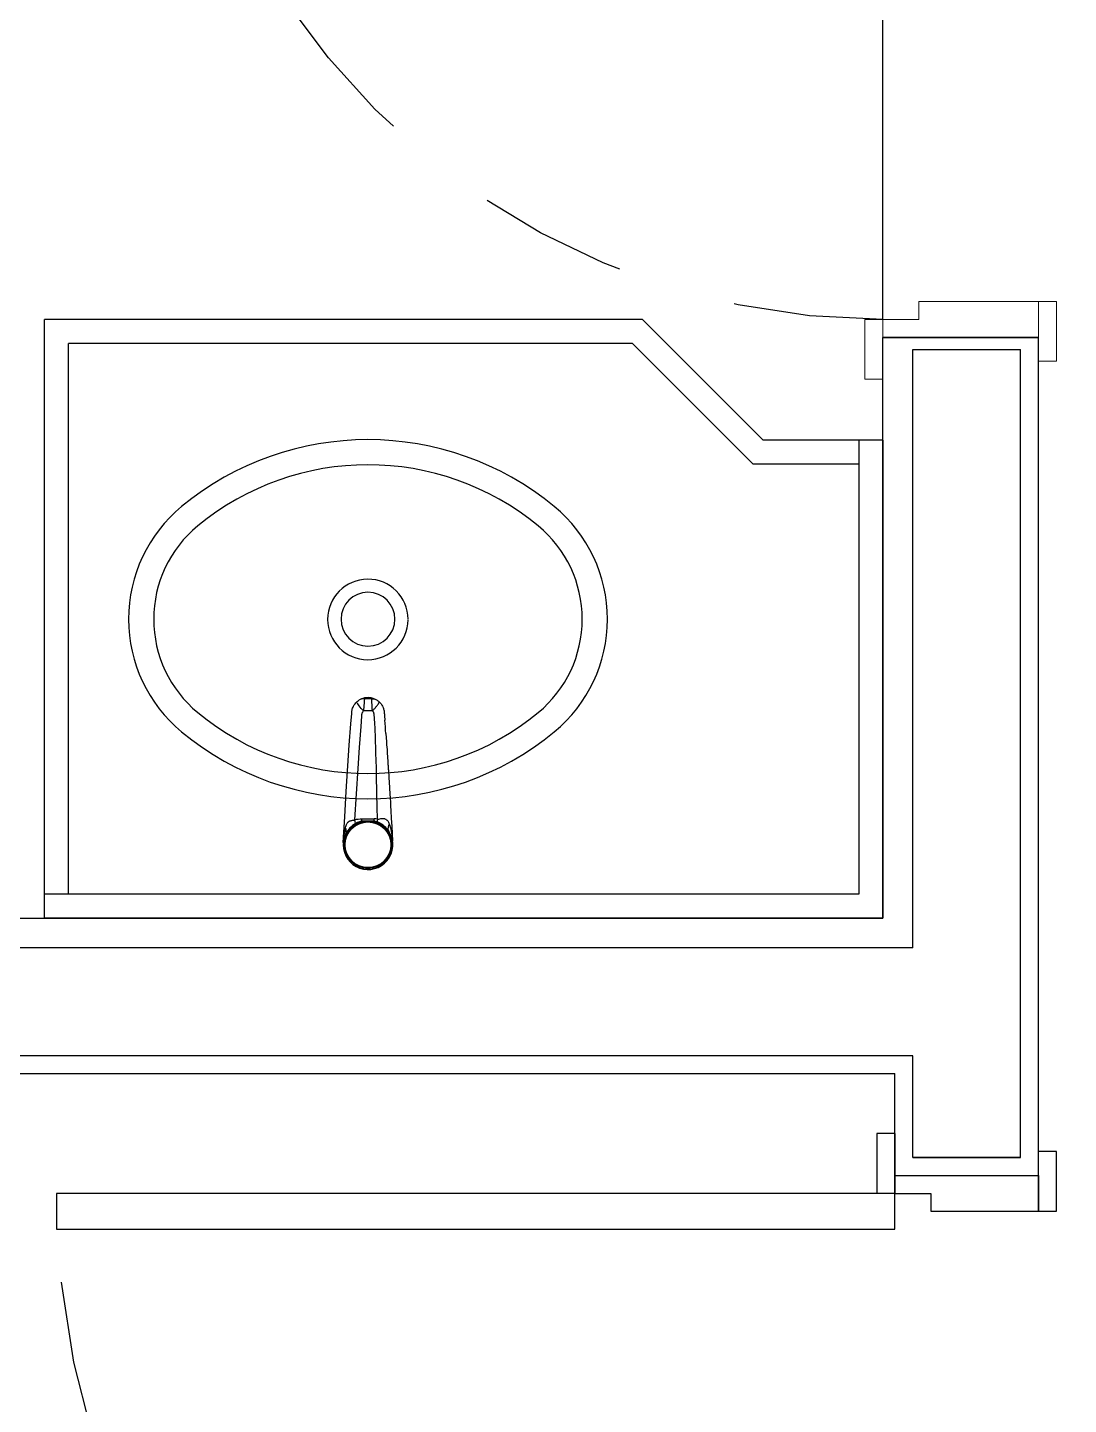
# Model space of a CAD drawing. Header units: millimetres. Extents: x 188.6 to 263.2, y 40.1 to 120.1.
# Drawn here: x 210.579 to 211.448, y 64.008 to 65.158 of the extents above; entities that cross this region are included whole.
import ezdxf

# ---------------------------------------------------------------- set-up
doc = ezdxf.new("R2010")
doc.units = ezdxf.units.MM
doc.linetypes.add('XREF-TIPO$0$HIDDEN2', pattern=[0.1875, 0.125, -0.0625])
doc.layers.add('ARQ', color=8, linetype='Continuous')

# ---------------------------------------------------------------- blocks, each defined once
blk = doc.blocks.new('XREF-TIPO$0$A$C281A5909')
at = {"color": 0}
for p, q in [((0.05, 0.755), (0.08, 0.755)), ((0.05, 0.155), (0.05, 0.755)), ((0.08, 0.755), (0.05, 0.755)), ((0.05, 0.755), (0.05, 0.155)), ((0.08, 0.755), (0.08, 0.155)), ((0.08, 0.155), (0.08, 0.755)), ((0.035, 0.015), (0.035, 0.155)), ((0.08, 0.155), (0.05, 0.155)), ((0.05, 0.155), (0.08, 0.155)), ((0.65, 0.155), (0.08, 0.155)), ((0.665, 0.025), (0.665, 0.155))]:
    blk.add_line(p, q, dxfattribs=at)
at = {"color": 0, "lineweight": 13}
for p, q in [((0, 0.155), (0, 0.17)), ((0, 0.17), (0.05, 0.17)), ((0.65, 0.155), (0.65, 0.17)), ((0.65, 0.17), (0.7, 0.17)), ((0.7, 0.17), (0.7, 0.155)), ((0, 0.155), (0.05, 0.155)), ((0.05, 0.155), (0.035, 0.155)), ((0.05, 0.155), (0.05, 0.125)), ((0.665, 0.155), (0.65, 0.155)), ((0.65, 0.125), (0.65, 0.155)), ((0.65, 0.155), (0.7, 0.155)), ((0.05, 0.125), (0.065, 0.125)), ((0.065, 0.125), (0.065, 0.025)), ((0.635, 0.025), (0.635, 0.125)), ((0.635, 0.125), (0.65, 0.125)), ((0.065, 0.025), (0.015, 0.025)), ((0.035, 0.025), (0.065, 0.025)), ((0.065, 0.025), (0.065, 0.01)), ((0.635, 0.025), (0.665, 0.025)), ((0.635, 0.01), (0.635, 0.025)), ((0.685, 0.025), (0.635, 0.025)), ((0.685, 0.025), (0.685, 0.01)), ((0.015, 0), (0.015, 0.015)), ((0.065, 0.01), (0.015, 0.01)), ((0.685, 0.01), (0.635, 0.01))]:
    blk.add_line(p, q, dxfattribs=at)
at = {"color": 0, "linetype": 'XREF-TIPO$0$HIDDEN2'}
blk.add_arc((0.05, 0.155), 0.6, 0, 90, dxfattribs=at)
blk = doc.blocks.new('XREF-TIPO$0$L59_p')
at = {"color": 252}
blk.add_lwpolyline([(0.1556, 0.0941, 0.358974), (-0.1556, 0.0941, 0.471698), (-0.1556, -0.0941, 0.358974), (0.1556, -0.0941, 0.471698)], format="xyb", close=True, dxfattribs=at)
for points in [[(0.1422, 0.0779, 0.358974), (-0.1422, 0.0779, 0.471698), (-0.1422, -0.0779, 0.358974), (0.1422, -0.0779, 0.471698)], [(0, 0.0225, 1), (0, -0.0225, 1)]]:
    blk.add_lwpolyline(points, format="xyb", close=True)
blk.add_lwpolyline([(0.0335, 0, 336.274616), (0.0335, -0.0004)], format="xyb")
blk = doc.blocks.new('XREF-TIPO$0$1198c35_p')
for p, q in [((-0.0114, 0.0111), (-0.0114, 0.0115)), ((0.0297, 0.0128), (0.0297, 0.0128)), ((0.0297, 0.0126), (0.0297, 0.0127)), ((-0.0114, 0.0111), (-0.0114, 0.0111)), ((0.004, -0.0054), (0.004, -0.0073)), ((0.004, -0.0054), (0.0141, -0.0054)), ((0.0141, -0.0073), (0.004, -0.0073)), ((0.0141, -0.0054), (0.0141, -0.0073)), ((0.0054, -0.0974), (0.0128, -0.0974)), ((0.0226, -0.0968), (0.0226, -0.097)), ((0.0061, -0.1075), (0.0121, -0.1075))]:
    blk.add_line(p, q)
for points in [[(0.0297, 0.0125, 0), (0.0285, -0.0088, 0), (0.0273, -0.0301, 0), (0.0259, -0.0514, 0), (0.0247, -0.0689, 0), (0.0234, -0.0865, 0), (0.0227, -0.0952, 0), (0.0226, -0.0962, 0), (0.0226, -0.0966, 0), (0.0226, -0.0968, 0)], [(0.0297, 0.0125, 0), (0.0297, 0.0125, 0), (0.0297, 0.0125, 0), (0.0297, 0.0125, 0), (0.0297, 0.0125, 0), (0.0297, 0.0125, 0), (0.0297, 0.0125, 0), (0.0297, 0.0125, 0), (0.0297, 0.0124, 0), (0.0297, 0.0124, 0), (0.0297, 0.0123, 0), (0.0296, 0.0123, 0), (0.0296, 0.0121, 0), (0.0296, 0.0112, 0), (0.0295, 0.0103, 0), (0.0291, 0.0066, 0), (0.0285, 0.0029, 0), (0.0279, 0.0002, 0)], [(-0.0077, -0.0516, 0), (-0.0078, -0.0508, 0), (-0.0078, -0.0496, 0), (-0.0079, -0.0488, 0), (-0.008, -0.0479, 0), (-0.008, -0.0476, 0), (-0.008, -0.0474, 0), (-0.008, -0.0471, 0), (-0.008, -0.0468, 0), (-0.008, -0.0466, 0), (-0.0081, -0.0463, 0), (-0.0082, -0.0435, 0), (-0.0084, -0.0409, 0), (-0.0086, -0.0384, 0), (-0.0087, -0.0361, 0), (-0.0088, -0.0347, 0), (-0.0089, -0.033, 0), (-0.009, -0.0313, 0), (-0.0091, -0.0297, 0), (-0.0092, -0.0281, 0), (-0.0094, -0.0246, 0), (-0.0096, -0.0211, 0), (-0.0098, -0.0177, 0), (-0.01, -0.0141, 0), (-0.0104, -0.0076, 0), (-0.0108, -0.0012, 0), (-0.0111, 0.005, 0), (-0.0114, 0.0111, 0)], [(-0.0088, -0.0025, 0), (-0.0096, 0.0002, 0), (-0.0102, 0.003, 0), (-0.0109, 0.0065, 0), (-0.0112, 0.0086, 0), (-0.0113, 0.0098, 0), (-0.0114, 0.0105, 0), (-0.0114, 0.0108, 0), (-0.0114, 0.0108, 0), (-0.0114, 0.0109, 0), (-0.0114, 0.011, 0), (-0.0114, 0.011, 0), (-0.0114, 0.0111, 0), (-0.0114, 0.0111, 0), (-0.0114, 0.0111, 0), (-0.0114, 0.0111, 0), (-0.0114, 0.0111, 0), (-0.0114, 0.0111, 0)], [(-0.0086, 0.0036, 0), (-0.0081, 0.0025, 0), (-0.0079, 0.0012, 0), (-0.008, -0.0002, 0), (-0.0084, -0.0016, 0), (-0.0088, -0.0025, 0)], [(-0.0086, 0.0036, 0), (-0.0082, 0.0029, 0), (-0.0075, 0.0019, 0), (-0.0067, 0.001, 0), (-0.0058, 0, 0), (-0.0047, -0.0009, 0), (-0.0035, -0.0019, 0), (-0.0023, -0.0027, 0), (-0.0014, -0.0033, 0), (-0.0005, -0.0037, 0), (0.0005, -0.0042, 0), (0.0014, -0.0046, 0)], [(0.0194, -0.0033, 0), (0.0205, -0.0026, 0), (0.022, -0.0016, 0), (0.0233, -0.0004, 0), (0.0242, 0.0004, 0), (0.0251, 0.0013, 0), (0.0257, 0.0022, 0), (0.0264, 0.0031, 0), (0.027, 0.0042, 0), (0.0277, 0.0053, 0)], [(0.0279, 0.0002, 0), (0.0277, -0.0007, 0), (0.0274, -0.0016, 0), (0.0271, -0.0024, 0), (0.0267, -0.0032, 0), (0.0264, -0.0037, 0), (0.026, -0.0042, 0), (0.0258, -0.0045, 0), (0.0255, -0.0047, 0), (0.0252, -0.005, 0), (0.0248, -0.0052, 0), (0.0244, -0.0054, 0), (0.0242, -0.0055, 0), (0.0239, -0.0056, 0), (0.0236, -0.0057, 0), (0.0232, -0.0058, 0), (0.0227, -0.0059, 0), (0.0221, -0.006, 0), (0.0217, -0.006, 0), (0.0213, -0.0061, 0), (0.0209, -0.0062, 0), (0.0208, -0.0063, 0), (0.0206, -0.0063, 0), (0.0204, -0.0064, 0), (0.0203, -0.0065, 0)], [(0.0277, 0.0053, 0), (0.0273, 0.0042, 0), (0.0272, 0.0029, 0), (0.0274, 0.0015, 0), (0.0279, 0.0002, 0)], [(0.0011, -0.0071, 0), (0.0011, -0.0071, 0), (0.001, -0.0071, 0), (0.0008, -0.0071, 0), (0.0006, -0.0071, 0), (0.0003, -0.0071, 0), (0, -0.0071, 0), (-0.0008, -0.0073, 0), (-0.0016, -0.0074, 0), (-0.0021, -0.0075, 0), (-0.0027, -0.0075, 0), (-0.003, -0.0076, 0), (-0.0034, -0.0076, 0), (-0.0037, -0.0076, 0), (-0.004, -0.0075, 0), (-0.0042, -0.0075, 0), (-0.0045, -0.0074, 0), (-0.0048, -0.0074, 0), (-0.0051, -0.0073, 0), (-0.0055, -0.0071, 0), (-0.0059, -0.0069, 0), (-0.0061, -0.0067, 0), (-0.0064, -0.0066, 0), (-0.0067, -0.0062, 0), (-0.0071, -0.0059, 0), (-0.0074, -0.0055, 0), (-0.0077, -0.0051, 0), (-0.008, -0.0044, 0), (-0.0084, -0.0037, 0), (-0.0086, -0.0031, 0), (-0.0088, -0.0025, 0)], [(0.0011, -0.0071, 0), (0.0012, -0.0103, 0), (0.0013, -0.0136, 0), (0.0014, -0.0172, 0), (0.0015, -0.021, 0), (0.0016, -0.0245, 0), (0.0017, -0.0281, 0), (0.0017, -0.0293, 0), (0.0017, -0.0303, 0), (0.0017, -0.0312, 0), (0.0017, -0.0322, 0), (0.0018, -0.0332, 0), (0.0019, -0.0389, 0), (0.002, -0.0445, 0), (0.002, -0.0456, 0), (0.002, -0.0467, 0), (0.002, -0.0478, 0), (0.0021, -0.049, 0), (0.0021, -0.0501, 0), (0.0021, -0.0512, 0), (0.0021, -0.0523, 0), (0.0022, -0.0534, 0), (0.0023, -0.0572, 0), (0.0024, -0.0609, 0), (0.0025, -0.0645, 0), (0.0026, -0.0679, 0), (0.0027, -0.0708, 0), (0.0028, -0.0735, 0), (0.0028, -0.0742, 0), (0.0028, -0.0749, 0), (0.0029, -0.0756, 0), (0.0029, -0.0763, 0), (0.0029, -0.077, 0), (0.0029, -0.0777, 0), (0.003, -0.0798, 0), (0.0031, -0.0818, 0), (0.0032, -0.0839, 0), (0.0033, -0.0859, 0), (0.0035, -0.0879, 0), (0.0036, -0.0898, 0), (0.0036, -0.0902, 0), (0.0036, -0.0906, 0), (0.0036, -0.091, 0), (0.0037, -0.0914, 0), (0.0037, -0.0917, 0), (0.0037, -0.0921, 0), (0.0037, -0.0925, 0), (0.0038, -0.0929, 0), (0.0038, -0.0933, 0), (0.0038, -0.0936, 0), (0.0038, -0.0939, 0), (0.0039, -0.0942, 0), (0.0039, -0.0944, 0), (0.0039, -0.0946, 0), (0.0039, -0.0948, 0), (0.004, -0.095, 0), (0.004, -0.0952, 0), (0.0041, -0.0953, 0), (0.0041, -0.0955, 0), (0.0042, -0.0956, 0), (0.0043, -0.096, 0), (0.0045, -0.0963, 0), (0.0047, -0.0966, 0), (0.0049, -0.0969, 0), (0.0051, -0.0971, 0), (0.0054, -0.0974, 0)], [(0.0128, -0.0974, 0), (0.0131, -0.0971, 0), (0.0134, -0.0967, 0), (0.0136, -0.0964, 0), (0.0138, -0.096, 0), (0.014, -0.0957, 0), (0.0141, -0.0954, 0), (0.0143, -0.0948, 0), (0.0144, -0.0943, 0), (0.0144, -0.0937, 0), (0.0144, -0.0931, 0), (0.0151, -0.0844, 0), (0.0164, -0.0669, 0), (0.0176, -0.0494, 0), (0.019, -0.028, 0), (0.0203, -0.0065, 0)], [(0.0203, -0.0065, 0), (0.0188, -0.0069, 0), (0.0173, -0.0071, 0), (0.0157, -0.0072, 0), (0.0141, -0.0073, 0)], [(0.0194, -0.0033, 0), (0.0199, -0.0051, 0), (0.0203, -0.0065, 0)], [(-0.0058, -0.0785, 0), (-0.0059, -0.0776, 0), (-0.0059, -0.0772, 0), (-0.006, -0.0767, 0), (-0.006, -0.0762, 0), (-0.006, -0.0756, 0), (-0.0061, -0.0751, 0), (-0.0061, -0.0748, 0), (-0.0061, -0.0745, 0), (-0.0061, -0.0742, 0), (-0.0063, -0.0726, 0), (-0.0064, -0.0709, 0), (-0.0065, -0.0691, 0), (-0.0066, -0.0672, 0), (-0.0068, -0.0652, 0), (-0.0069, -0.0632, 0), (-0.007, -0.0614, 0), (-0.0072, -0.0597, 0), (-0.0073, -0.0579, 0), (-0.0074, -0.0561, 0), (-0.0074, -0.0556, 0), (-0.0075, -0.0551, 0), (-0.0075, -0.0549, 0), (-0.0075, -0.0548, 0), (-0.0075, -0.0547, 0), (-0.0075, -0.0544, 0), (-0.0076, -0.054, 0), (-0.0076, -0.0534, 0), (-0.0076, -0.0527, 0), (-0.0077, -0.0518, 0), (-0.0077, -0.0516, 0)], [(-0.0039, -0.0992, 0), (-0.004, -0.0989, 0), (-0.0041, -0.0984, 0), (-0.0042, -0.0979, 0), (-0.0043, -0.0976, 0), (-0.0043, -0.0975, 0), (-0.0043, -0.0975, 0), (-0.0043, -0.0975, 0), (-0.0043, -0.0974, 0), (-0.0043, -0.0974, 0), (-0.0043, -0.0974, 0), (-0.0043, -0.0974, 0), (-0.0043, -0.0974, 0), (-0.0043, -0.0974, 0), (-0.0043, -0.0974, 0), (-0.0043, -0.0974, 0), (-0.0045, -0.0962, 0), (-0.0045, -0.0954, 0), (-0.0046, -0.0947, 0), (-0.0046, -0.0939, 0), (-0.0047, -0.0932, 0), (-0.0048, -0.0925, 0), (-0.0048, -0.0918, 0), (-0.0049, -0.0913, 0), (-0.0049, -0.0907, 0), (-0.0049, -0.0902, 0), (-0.005, -0.0897, 0)], [(-0.0002, -0.1049, 0), (-0.001, -0.1041, 0), (-0.0018, -0.1032, 0), (-0.0024, -0.1023, 0), (-0.003, -0.1014, 0), (-0.0033, -0.1007, 0), (-0.0036, -0.1001, 0), (-0.0038, -0.0994, 0), (-0.0039, -0.0992, 0)], [(0.0054, -0.0974, 0), (0.005, -0.0977, 0), (0.0047, -0.0981, 0), (0.0043, -0.0985, 0), (0.0039, -0.099, 0), (0.0035, -0.0994, 0), (0.0032, -0.0998, 0), (0.0028, -0.1003, 0), (0.0024, -0.1007, 0), (0.0021, -0.1011, 0), (0.0017, -0.1015, 0), (0.0014, -0.1019, 0), (0.0011, -0.1023, 0), (0.0009, -0.1027, 0), (0.0006, -0.103, 0), (0.0004, -0.1034, 0), (0.0002, -0.1036, 0), (0.0001, -0.1039, 0), (-0.0001, -0.1041, 0), (-0.0002, -0.1043, 0), (-0.0002, -0.1045, 0), (-0.0003, -0.1046, 0), (-0.0003, -0.1048, 0), (-0.0003, -0.1048, 0), (-0.0002, -0.1049, 0)], [(0.0054, -0.0974, 0), (0.0054, -0.0981, 0), (0.0055, -0.0988, 0), (0.0055, -0.0996, 0), (0.0056, -0.1003, 0), (0.0056, -0.101, 0), (0.0057, -0.1016, 0), (0.0057, -0.1023, 0), (0.0057, -0.103, 0), (0.0058, -0.1036, 0), (0.0058, -0.1042, 0), (0.0059, -0.1046, 0), (0.0059, -0.105, 0), (0.0059, -0.1054, 0), (0.0059, -0.1058, 0), (0.006, -0.1063, 0), (0.006, -0.1066, 0), (0.006, -0.1069, 0), (0.0061, -0.1072, 0), (0.0061, -0.1074, 0), (0.0061, -0.1075, 0)], [(0.0121, -0.1075, 0), (0.0121, -0.1074, 0), (0.0121, -0.1072, 0), (0.0121, -0.107, 0), (0.0121, -0.1068, 0), (0.0122, -0.1065, 0), (0.0122, -0.1061, 0), (0.0122, -0.1057, 0), (0.0123, -0.1052, 0), (0.0123, -0.1047, 0), (0.0123, -0.1042, 0), (0.0124, -0.1036, 0), (0.0124, -0.103, 0), (0.0125, -0.1024, 0), (0.0125, -0.102, 0), (0.0125, -0.1013, 0), (0.0126, -0.1005, 0), (0.0126, -0.0998, 0), (0.0127, -0.0991, 0), (0.0127, -0.0986, 0), (0.0127, -0.098, 0), (0.0128, -0.0974, 0)], [(0.0128, -0.0974, 0), (0.0138, -0.0984, 0), (0.0147, -0.0995, 0), (0.0156, -0.1005, 0), (0.0164, -0.1015, 0), (0.0171, -0.1025, 0), (0.0177, -0.1033, 0), (0.0181, -0.1039, 0), (0.0183, -0.1044, 0), (0.0184, -0.1048, 0), (0.0184, -0.1049, 0)], [(0.0222, -0.0989, 0), (0.0222, -0.0989, 0), (0.0219, -0.0997, 0), (0.0215, -0.1006, 0), (0.0211, -0.1014, 0), (0.0206, -0.1024, 0), (0.0199, -0.1033, 0), (0.0192, -0.1041, 0), (0.0184, -0.1049, 0)], [(0.0226, -0.097, 0), (0.0226, -0.097, 0), (0.0225, -0.0975, 0), (0.0224, -0.0979, 0), (0.0223, -0.0984, 0), (0.0222, -0.0989, 0), (0.0222, -0.0989, 0)], [(0.0061, -0.1075, 0), (0.0047, -0.1075, 0), (0.0033, -0.1071, 0), (0.0021, -0.1066, 0), (0.0015, -0.1063, 0)], [(0.0059, -0.1082, 0), (0.0056, -0.1081, 0), (0.005, -0.1079, 0), (0.0045, -0.1078, 0), (0.004, -0.1076, 0), (0.0036, -0.1074, 0), (0.003, -0.1071, 0), (0.0025, -0.1069, 0), (0.0021, -0.1066, 0)], [(0.0061, -0.1075, 0), (0.0064, -0.1077, 0), (0.0069, -0.1079, 0), (0.0072, -0.1081, 0), (0.0074, -0.1081, 0), (0.0077, -0.1082, 0), (0.0078, -0.1082, 0), (0.0079, -0.1083, 0), (0.008, -0.1083, 0), (0.0081, -0.1083, 0)], [(0.0081, -0.1083, 0), (0.0071, -0.1083, 0), (0.007, -0.1083, 0)], [(0.007, -0.1083, 0), (0.008, -0.1084, 0), (0.0088, -0.1085, 0), (0.0095, -0.1084, 0), (0.0103, -0.1084, 0), (0.011, -0.1084, 0)], [(0.0081, -0.1083, 0), (0.0082, -0.1083, 0), (0.0084, -0.1084, 0), (0.0085, -0.1084, 0), (0.0086, -0.1084, 0), (0.0087, -0.1084, 0), (0.0088, -0.1084, 0), (0.0089, -0.1084, 0), (0.0089, -0.1084, 0), (0.0089, -0.1084, 0), (0.009, -0.1084, 0), (0.009, -0.1084, 0), (0.0091, -0.1084, 0), (0.0091, -0.1084, 0), (0.0092, -0.1084, 0), (0.0092, -0.1084, 0), (0.0093, -0.1084, 0), (0.0094, -0.1084, 0), (0.0095, -0.1084, 0), (0.0096, -0.1084, 0), (0.0098, -0.1083, 0), (0.0101, -0.1083, 0)], [(0.0101, -0.1083, 0), (0.0102, -0.1083, 0), (0.0103, -0.1082, 0), (0.0104, -0.1082, 0), (0.0107, -0.1082, 0), (0.0109, -0.1081, 0), (0.0111, -0.108, 0), (0.0114, -0.1079, 0), (0.0116, -0.1078, 0), (0.0121, -0.1075, 0)], [(0.011, -0.1084, 0), (0.0101, -0.1083, 0)], [(0.0121, -0.1075, 0), (0.0135, -0.1075, 0), (0.0148, -0.1071, 0), (0.0161, -0.1066, 0), (0.0166, -0.1063, 0)], [(0.0184, -0.1049, 0), (0.018, -0.1053, 0), (0.0176, -0.1056, 0), (0.0172, -0.1059, 0), (0.0171, -0.106, 0), (0.017, -0.1061, 0), (0.0169, -0.1061, 0), (0.0168, -0.1062, 0), (0.0167, -0.1062, 0), (0.0167, -0.1062, 0), (0.0166, -0.1063, 0), (0.0166, -0.1063, 0), (0.0166, -0.1063, 0), (0.0166, -0.1063, 0)]]:
    blk.add_polyline3d(points)
blk.add_circle((0.0091, 0.0144), 0.0191)
for centre, radius, start, end in [((0.0091, 0.0144), 0.0207, 0, 211.2083), ((0.0091, 0.0144), 0.0204, 284.4666, 255.5334), ((0.0091, 0.0144), 0.0195, 0, 180), ((0.0091, 0.0144), 0.0195, 180, 0), ((0.0091, 0.0144), 0.0195, 180, 270), ((0.0091, 0.0144), 0.0195, 270, 0), ((0.0091, 0.0144), 0.0207, 334.1045, 0), ((-0.568, 0.0551), 0.5726, 353.7595, 354.015), ((0.0039, 0.0193), 0.0265, 264.0406, 270.134), ((0.009, 0.0145), 0.0205, 248.4737, 255.9324), ((0.0092, 0.0145), 0.0205, 284.0619, 300.0027), ((3.0095, 0.1438), 3.0235, 184.2155, 184.4292), ((0.0089, -0.095), 0.0135, 227.2407, 236.8896), ((0.0083, -0.0975), 0.0109, 257.2283, 263.0963), ((0.0098, -0.0976), 0.0109, 276.4456, 282.3614), ((0.0092, -0.0949), 0.0136, 282.4001, 303.0332)]:
    blk.add_arc(centre, radius, start, end)
blk = doc.blocks.new('XREF-TIPO$0$A$C2D591F4F')
at = {"color": 0}
blk.add_blockref('XREF-TIPO$0$L59_p', (0.2, 0.209), dxfattribs=at)
at = {"color": 0, "rotation": 180}
blk.add_blockref('XREF-TIPO$0$1198c35_p', (0.2091, 0.035), dxfattribs=at)
blk = doc.blocks.new('XREF-TIPO$0$A$C6B2603DF')
at = {"color": 0}
for p, q in [((0.0008, 0.7), (0.5008, 0.7)), ((0.5008, 0.2008), (0.5008, 0.7)), ((0.0208, 0.68), (0.4808, 0.68)), ((0.4808, 0.209), (0.4808, 0.68)), ((0.38, 0.1083), (0.4808, 0.209)), ((0.4, 0.1), (0.5008, 0.2008)), ((0.38, 0.02), (0.38, 0.1083)), ((0.4, 0), (0.4, 0.1))]:
    blk.add_line(p, q, dxfattribs=at)
for points in [[(0.4, 0), (0.0008, 0), (0.0008, 0.7)], [(0.4, 0.02), (0.0208, 0.02), (0.0208, 0.7)]]:
    blk.add_lwpolyline(points, dxfattribs=at)
at = {"color": 0, "rotation": 270}
blk.add_blockref('XREF-TIPO$0$A$C2D591F4F', (0.0414, 0.63), dxfattribs=at)
blk = doc.blocks.new('XREF-TIPO$0$PORTA 70')
at = {"color": 0}
for p, q in [((36.2665, 23.8835), (36.2815, 23.8835)), ((36.2665, 23.8335), (36.2665, 23.8835)), ((36.2815, 23.8335), (36.2815, 23.8835)), ((36.4015, 23.8685), (36.4165, 23.8685)), ((36.4015, 23.8685), (36.4015, 23.8185)), ((36.4165, 23.8685), (36.4165, 23.8185)), ((36.2815, 23.8485), (36.2815, 23.8335)), ((36.4015, 23.8485), (36.2815, 23.8485)), ((36.4015, 23.8185), (36.4015, 23.8485)), ((36.2815, 23.8335), (36.2665, 23.8335)), ((36.3115, 23.8335), (36.2815, 23.8335)), ((36.3115, 23.8185), (36.3115, 23.8335)), ((36.4015, 23.8185), (36.3115, 23.8185)), ((36.4165, 23.8185), (36.4015, 23.8185)), ((36.3115, 23.1485), (36.4015, 23.1485)), ((36.3115, 23.1335), (36.3115, 23.1485)), ((36.4015, 23.1485), (36.4165, 23.1485)), ((36.4015, 23.1185), (36.4015, 23.1485)), ((36.4015, 23.1485), (36.4015, 23.0985)), ((36.4165, 23.1485), (36.4165, 23.0985)), ((36.2665, 23.0835), (36.2665, 23.1335)), ((36.2815, 23.1335), (36.3115, 23.1335)), ((36.2815, 23.0835), (36.2815, 23.1335)), ((36.2815, 23.1185), (36.4015, 23.1185)), ((36.4165, 23.0985), (36.4015, 23.0985)), ((36.2815, 23.0835), (36.2665, 23.0835))]:
    blk.add_line(p, q, dxfattribs=at)
blk.add_lwpolyline([(36.2815, 23.1635), (36.2815, 23.1335), (35.5815, 23.1335), (35.5815, 23.1635)], close=True, dxfattribs=at)
at = {"color": 0, "linetype": 'XREF-TIPO$0$HIDDEN2'}
blk.add_arc((36.2815, 23.1335), 0.7, 90, 180, dxfattribs=at)

msp = doc.modelspace()

# ---------------------------------------------------------------- linework, layer by layer
at = {"layer": 'ARQ'}
for p, q in [((211.2932, 64.8995), (211.4232, 64.8995)), ((211.2932, 64.4145), (211.2932, 64.8995)), ((211.2932, 64.8995), (211.4232, 64.8995)), ((211.2932, 64.4145), (211.2932, 64.8995)), ((211.3182, 64.8895), (211.4082, 64.8895)), ((211.3182, 64.3895), (211.3182, 64.8895)), ((211.3182, 64.8895), (211.4082, 64.8895)), ((211.3182, 64.3895), (211.3182, 64.8895)), ((211.4082, 64.2145), (211.4082, 64.8895)), ((211.4082, 64.2145), (211.4082, 64.8895)), ((211.4232, 64.1801), (211.4232, 64.8995)), ((211.4232, 64.1801), (211.4232, 64.8995)), ((209.9132, 64.4145), (211.2932, 64.4145)), ((209.9132, 64.4145), (211.2932, 64.4145)), ((211.3182, 64.3895), (209.1182, 64.3895)), ((211.3182, 64.3895), (209.1182, 64.3895)), ((211.3182, 64.2995), (208.9382, 64.2995)), ((211.3182, 64.2995), (208.9382, 64.2995)), ((211.3182, 64.2145), (211.3182, 64.2995)), ((211.3182, 64.2145), (211.3182, 64.2995)), ((208.9282, 64.2845), (211.3032, 64.2845)), ((208.9282, 64.2845), (211.3032, 64.2845)), ((211.3032, 64.1801), (211.3032, 64.2845)), ((211.3032, 64.1801), (211.3032, 64.2845)), ((211.4082, 64.2145), (211.3182, 64.2145)), ((211.3182, 64.2145), (211.4082, 64.2145)), ((211.4082, 64.2145), (211.3182, 64.2145)), ((211.3182, 64.2145), (211.4082, 64.2145))]:
    msp.add_line(p, q, dxfattribs=at)

# ---------------------------------------------------------------- block references
at = {"layer": 'ARQ', "extrusion": (0, 0, -1), "zscale": -1}
for name, p, rotation in [('XREF-TIPO$0$A$C281A5909', (-211.4482, 65.5645), 270), ('XREF-TIPO$0$A$C281A5909', (-211.4482, 65.5645), 270), ('XREF-TIPO$0$PORTA 70', (-175.0217, 87.318), 180), ('XREF-TIPO$0$PORTA 70', (-175.0217, 87.318), 180)]:
    msp.add_blockref(name, p, dxfattribs=dict(at, rotation=rotation))
at = {"layer": 'ARQ', "rotation": 90}
msp.add_blockref('XREF-TIPO$0$A$C6B2603DF', (211.2932, 64.4137), dxfattribs=at)
msp.add_blockref('XREF-TIPO$0$A$C6B2603DF', (211.2932, 64.4137), dxfattribs=at)

doc.saveas('drawing.dxf')
